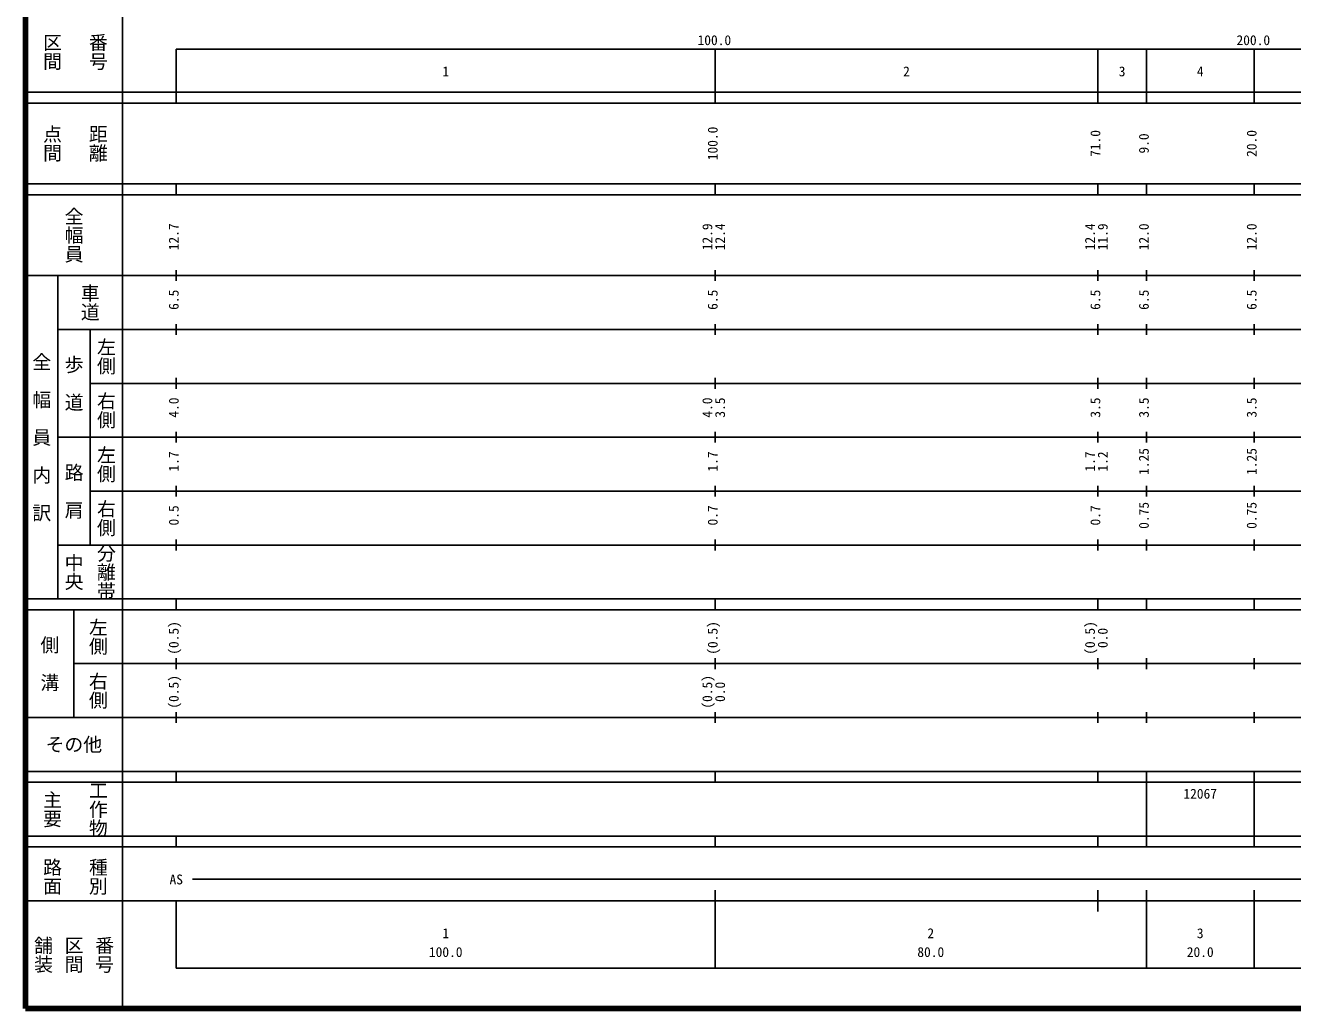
# Model space of a CAD drawing. Units: millimetres, scale not verified. Extents: x 40004 to 680061, y 20002 to 380034.
# Drawn here: x 40004 to 275172, y 20002 to 202427 of the extents above; entities that cross this region are included whole.
import ezdxf
from ezdxf.enums import TextEntityAlignment as Align

# ---------------------------------------------------------------- set-up
doc = ezdxf.new("R2010")
doc.units = ezdxf.units.MM
doc.header["$LTSCALE"] = 1000.09
doc.layers.add('M-TTL', color=2, linetype='Continuous', lineweight=140)
doc.layers.add('M-TTL-BAND', color=7, linetype='Continuous', lineweight=25)
doc.styles.add('@ＭＳ ゴシック', font='')
doc.styles.add('ＭＳ ゴシック', font='')
doc.styles.get('@ＭＳ ゴシック').set_extended_font_data('@MS Gothic')
doc.styles.get('ＭＳ ゴシック').set_extended_font_data('MS Gothic')

msp = doc.modelspace()

# ---------------------------------------------------------------- linework, layer by layer
at = {"layer": 'M-TTL'}
for p, q in [((40004, 380034), (40004, 20002)), ((40004, 20002), (680061, 20002))]:
    msp.add_line(p, q, dxfattribs=at)
at = {"layer": 'M-TTL-BAND'}
for p, q in [((58005, 370033), (58005, 20002)), ((68006, 198018), (579052, 198018)), ((68006, 198018), (68006, 188017)), ((168015, 188017), (168015, 198018)), ((239021, 188017), (239021, 198018)), ((248022, 188017), (248022, 198018)), ((268024, 188017), (268024, 198018)), ((40004, 190017), (579052, 190017)), ((40004, 188017), (579052, 188017)), ((40004, 173015), (579052, 173015)), ((68006, 171015), (68006, 173015)), ((168015, 171015), (168015, 173015)), ((239021, 171015), (239021, 173015)), ((248022, 171015), (248022, 173015)), ((268024, 171015), (268024, 173015)), ((40004, 171015), (579052, 171015)), ((40004, 156014), (579052, 156014)), ((46004, 96009), (46004, 156014)), ((68006, 155014), (68006, 157014)), ((168015, 155014), (168015, 157014)), ((239021, 155014), (239021, 157014)), ((248022, 155014), (248022, 157014)), ((268024, 155014), (268024, 157014)), ((46004, 146013), (579052, 146013)), ((52005, 146013), (52005, 106009)), ((68006, 145013), (68006, 147013)), ((168015, 145013), (168015, 147013)), ((239021, 145013), (239021, 147013)), ((248022, 145013), (248022, 147013)), ((268024, 145013), (268024, 147013)), ((68006, 135012), (68006, 137012)), ((168015, 135012), (168015, 137012)), ((239021, 135012), (239021, 137012)), ((248022, 135012), (248022, 137012)), ((268024, 135012), (268024, 137012)), ((52005, 136012), (579052, 136012)), ((68006, 125011), (68006, 127011)), ((168015, 125011), (168015, 127011)), ((239021, 125011), (239021, 127011)), ((248022, 125011), (248022, 127011)), ((268024, 125011), (268024, 127011)), ((46004, 126011), (579052, 126011)), ((52005, 116010), (579052, 116010)), ((68006, 115010), (68006, 117010)), ((168015, 115010), (168015, 117010)), ((239021, 115010), (239021, 117010)), ((248022, 115010), (248022, 117010)), ((268024, 115010), (268024, 117010)), ((46004, 106009), (579052, 106009)), ((68006, 105009), (68006, 107010)), ((168015, 105009), (168015, 107010)), ((239021, 105009), (239021, 107010)), ((248022, 105009), (248022, 107010)), ((268024, 105009), (268024, 107010)), ((40004, 96009), (579052, 96009)), ((68006, 94008), (68006, 96009)), ((168015, 94008), (168015, 96009)), ((239021, 94008), (239021, 96009)), ((248022, 94008), (248022, 96009)), ((268024, 94008), (268024, 96009)), ((40004, 94008), (579052, 94008)), ((49004, 94008), (49004, 74007)), ((68006, 83007), (68006, 85008)), ((168015, 83007), (168015, 85008)), ((239021, 83007), (239021, 85008)), ((248022, 83007), (248022, 85008)), ((268024, 83007), (268024, 85008)), ((49004, 84007), (579052, 84007)), ((40004, 74007), (579052, 74007)), ((68006, 73007), (68006, 75007)), ((168015, 73007), (168015, 75007)), ((239021, 73007), (239021, 75007)), ((248022, 73007), (248022, 75007)), ((268024, 73007), (268024, 75007)), ((40004, 64006), (579052, 64006)), ((68006, 62006), (68006, 64006)), ((168015, 62006), (168015, 64006)), ((239021, 62006), (239021, 64006)), ((248022, 62006), (248022, 64006)), ((268024, 62006), (268024, 64006)), ((40004, 62006), (579052, 62006)), ((248022, 52005), (248022, 62006)), ((268024, 52005), (268024, 62006)), ((268024, 52005), (268024, 62006)), ((40004, 52005), (579052, 52005)), ((68006, 50004), (68006, 52005)), ((168015, 50004), (168015, 52005)), ((239021, 50004), (239021, 52005)), ((248022, 50004), (248022, 52005)), ((268024, 50004), (268024, 52005)), ((40004, 50004), (579052, 50004)), ((71006, 44004), (565051, 44004)), ((40004, 40004), (579052, 40004)), ((68006, 40004), (68006, 27502)), ((168015, 27502), (168015, 42004)), ((239021, 38003), (239021, 42004)), ((248022, 27502), (248022, 42004)), ((268024, 27502), (268024, 42004)), ((68006, 27502), (579052, 27502))]:
    msp.add_line(p, q, dxfattribs=at)

# ---------------------------------------------------------------- texts
at = {"layer": 'M-TTL-BAND', "style": '@ＭＳ ゴシック'}
for s, p in [('区間', (45004, 197518)), ('番号', (53505, 197518)), ('点間', (45004, 180516)), ('距離', (53505, 180516)), ('全幅員', (49004, 163515)), ('車道', (52005, 151013)), ('左側', (55005, 141013)), ('全\u3000幅\u3000員\u3000内\u3000訳', (43004, 126011)), ('歩\u3000道', (49004, 136012)), ('右側', (55005, 131012)), ('左側', (55005, 121011)), ('路\u3000肩', (49004, 116010)), ('右側', (55005, 111010)), ('分離帯', (55005, 101009)), ('中央', (49004, 101009)), ('左側', (53505, 89008)), ('側\u3000溝', (44504, 84007)), ('右側', (53505, 79007)), ('工作物', (53505, 57005)), ('主要', (45004, 57005)), ('路面', (45004, 44504)), ('種別', (53505, 44504)), ('舗装', (43337, 30003)), ('区間', (49004, 30003)), ('番号', (54672, 30003))]:
    msp.add_text(s, height=2566, rotation=270, dxfattribs=at).set_placement(p, align=Align.MIDDLE_CENTER)
at = {"layer": 'M-TTL-BAND', "style": 'ＭＳ ゴシック'}
for s, p in [('100.0', (167859, 198212)), ('200.0', (267868, 198212)), ('1', (118011, 192422)), ('2', (203518, 192422)), ('3', (243522, 192422)), ('4', (258023, 192422)), ('AS', (68006, 42504)), ('1', (118011, 32526)), ('2', (208019, 32526)), ('3', (258023, 32526)), ('100.0', (118011, 29036)), ('80.0', (208019, 29036)), ('20.0', (258023, 29036))]:
    msp.add_text(s, height=1833, dxfattribs=at).set_placement(p, align=Align.BOTTOM_CENTER)
for s, p in [('100.0', (169015, 180516)), ('71.0', (240022, 180516)), ('9.0', (249022, 180516)), ('20.0', (269024, 180516)), ('12.7', (69006, 163189)), ('12.9', (168015, 163189)), ('12.4', (170385, 163189)), ('12.4', (239021, 163189)), ('11.9', (241392, 163189)), ('12.0', (249022, 163189)), ('12.0', (269024, 163189)), ('6.5', (69006, 151514)), ('6.5', (169015, 151514)), ('6.5', (240022, 151514)), ('6.5', (249022, 151514)), ('6.5', (269024, 151514)), ('4.0', (69006, 131512)), ('4.0', (168015, 131512)), ('3.5', (170385, 131512)), ('3.5', (240022, 131512)), ('3.5', (249022, 131512)), ('3.5', (269024, 131512)), ('1.7', (69006, 121511)), ('1.7', (169015, 121511)), ('1.7', (239021, 121511)), ('1.2', (241392, 121511)), ('1.25', (249022, 121511)), ('1.25', (269024, 121511)), ('0.5', (69006, 111510)), ('0.7', (169015, 111510)), ('0.7', (240022, 111510)), ('0.75', (249022, 111510)), ('0.75', (269024, 111510)), ('(0.5)', (69006, 88772)), ('(0.5)', (169015, 88772)), ('(0.5)', (239021, 88772)), ('0.0', (241392, 88772)), ('(0.5)', (69006, 78771)), ('(0.5)', (168015, 78771)), ('0.0', (170385, 78771))]:
    msp.add_text(s, height=1833, rotation=90, dxfattribs=at).set_placement(p, align=Align.BOTTOM_CENTER)
msp.add_text('その他', height=2566, dxfattribs=at).set_placement((49004, 69006), align=Align.MIDDLE_CENTER)
msp.add_text('12067', height=1833, dxfattribs=at).set_placement((254898, 58410), align=Align.BOTTOM_LEFT)

doc.saveas('drawing.dxf')
